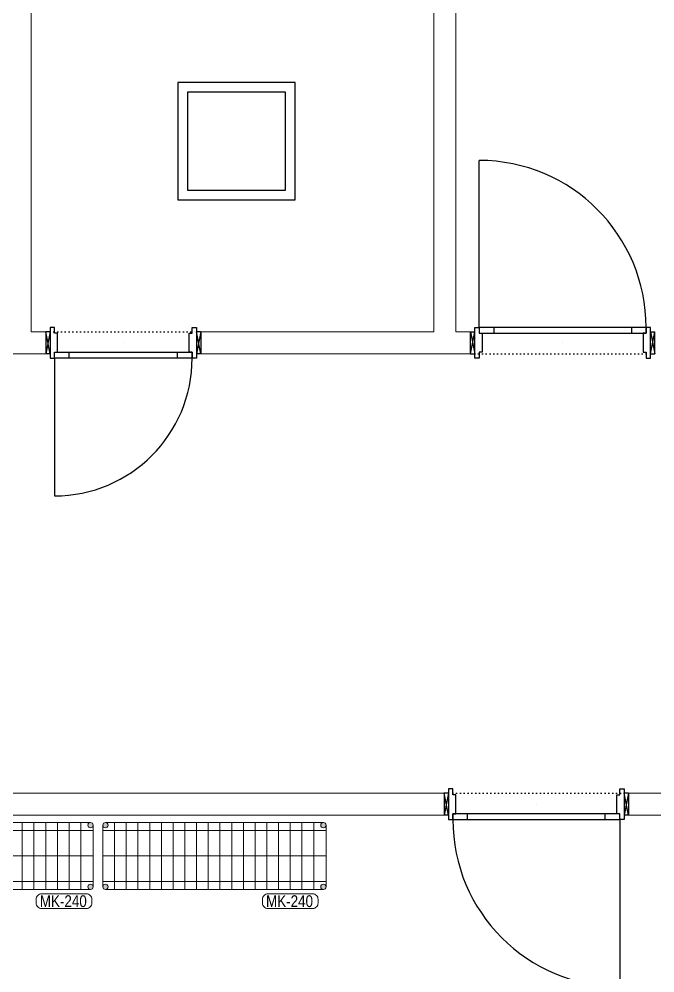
# Model space of a CAD drawing. Extents: x -5598 to 26293, y -3808 to 13850.
# Drawn here: x 437 to 871, y 4672 to 5324 of the extents above; entities that cross this region are included whole.
import ezdxf
from ezdxf.enums import TextEntityAlignment as Align

# ---------------------------------------------------------------- set-up
doc = ezdxf.new("R2010")
doc.units = 0
doc.header["$LTSCALE"] = 100
doc.header["$MEASUREMENT"] = 0
doc.linetypes.add('DOT', pattern=[0.25, 0, -0.25])
for name, color, linetype, lineweight in [('AD', 5, 'Continuous', 9), ('AK', 7, 'Continuous', 15), ('AP', 6, 'Continuous', 15), ('Y-DUVAR GAZBETON', 161, 'Continuous', 20)]:
    doc.layers.add(name, color=color, linetype=linetype, lineweight=lineweight)
for name, color, linetype in [('ELEKTRIK', 7, 'Continuous'), ('KA-PEN-3 @ 1', 5, 'Continuous'), ('KA-PEN-5 @ 1', 5, 'Continuous'), ('KOR KASA', 1, 'Continuous'), ('OLCU DIS', 7, 'Continuous')]:
    doc.layers.add(name, color=color, linetype=linetype)
doc.styles.add('OLC-50', font='romans.shx', dxfattribs={"width": 0.5, "height": 0.15})
doc.styles.add('olcu', font='romans.shx', dxfattribs={"width": 0.5})
doc.styles.add('POZ TEXT', font='ARIALN.TTF', dxfattribs={"height": 8})
doc.dimstyles.new('1-200', dxfattribs={"dimtxt": 40, "dimasz": 2, "dimexe": 0, "dimexo": 0, "dimgap": 10, "dimtad": 1, "dimdec": 4, "dimrnd": 0.1, "dimzin": 9, "dimdsep": 46, "dimtxsty": 'olcu', "dimblk1": 'SOL', "dimblk2": 'SAG', "dimsah": 1, "dimcen": 0, "dimse1": 1, "dimse2": 1, "dimclre": 13, "dimadec": 0, "dimazin": 0, "dimtfac": 1, "dimtdec": 4, "dimtix": 1, "dimtmove": 2, "dimatfit": 2, "dimldrblk": 'SOL', "dimfxl": 0, "dimtolj": 1, "dimarcsym": 0})

# ---------------------------------------------------------------- blocks, each defined once
blk = doc.blocks.new('ELEKTRIK DATA KABINI')
at = {"color": 0}
for points in [[(0, -80), (80, -80), (80, 0), (0, 0)], [(6.5, -73.5), (73.5, -73.5), (73.5, -6.5), (6.5, -6.5)]]:
    blk.add_lwpolyline(points, close=True, dxfattribs=at)
blk = doc.blocks.new('*U91')
at = {"layer": 'KOR KASA'}
for p, q in [((0, 126), (15, 126)), ((15, 126), (15, 123)), ((0, 3), (0, 0)), ((0, 3), (15, 3)), ((15, 3), (15, 0))]:
    blk.add_line(p, q, dxfattribs=at)
for points in [[(15, 126), (0, 123)], [(0, 126), (15, 123)], [(0, 126), (0, 123)], [(0, 123), (15, 123)], [(15, 3), (0, 0)], [(0, 3), (15, 0)], [(0, 0), (15, 0)]]:
    blk.add_lwpolyline(points, dxfattribs=at)
blk = doc.blocks.new('*U103')
at = {"layer": 'KOR KASA'}
for p, q in [((0, 126), (15, 126)), ((15, 126), (15, 123)), ((0, 23), (0, 20)), ((0, 23), (15, 23)), ((15, 23), (15, 20))]:
    blk.add_line(p, q, dxfattribs=at)
for points in [[(15, 126), (0, 123)], [(0, 126), (15, 123)], [(0, 126), (0, 123)], [(0, 123), (15, 123)], [(15, 23), (0, 20)], [(0, 23), (15, 20)], [(0, 20), (15, 20)]]:
    blk.add_lwpolyline(points, dxfattribs=at)
blk = doc.blocks.new('*U247')
at = {"color": 0, "lineweight": -2}
for p, q in [((-117, 18), (-117, 132)), ((-107, 18), (-107, 14)), ((-13.1, 18), (-13.1, 14)), ((-60, 7.5), (-60, 7.5))]:
    blk.add_line(p, q, dxfattribs=at)
at = {"color": 0, "linetype": 'DOT', "ltscale": 0.1}
blk.add_line((-120, 0), (0, 0), dxfattribs=at)
at = {"color": 0, "lineweight": -2}
for points in [[(-120, 15), (-120, 18), (-117, 18), (-117, 14), (-115, 14), (-115, 1), (-117, 1), (-117, -3), (-120, -3), (-120, 0)], [(0, 15), (0, 18), (-3, 18), (-3, 14), (-5, 14), (-5, 1), (-3, 1), (-3, -3), (0, -3), (0, 0)]]:
    blk.add_lwpolyline(points, dxfattribs=at)
blk.add_lwpolyline([(-117, 18), (-117, 14), (-3, 14), (-3, 18)], close=True, dxfattribs=at)
blk.add_arc((-117, 18), 114, 0, 90, dxfattribs=at)
at = {"style": 'OLC-50', "width": 0.5, "flags": 1}
for tag, p in [('K-NO', (-182.76, -83.82)), ('K-KANRENK', (-2.31, -88.79)), ('K-BLOK', (-183.43, -120.56)), ('K-KASRENK', (-1.25, -126.74)), ('K-KAT', (-184.31, -156.03)), ('K-TAMACILMA', (-2.77, -165.71)), ('K-MAHALKOD', (-183.25, -193.98)), ('K-FOTOSEL', (-1.83, -201.71)), ('K-MAHALAD', (-184.78, -232.95)), ('K-HERMETIK', (0.08, -236.3)), ('K-ACILISYON', (-183.83, -268.95)), ('K-HIDROLIK', (-2.21, -270.16)), ('K-YANGIN', (-181.93, -303.54)), ('K-KART', (-0.38, -303.83)), ('K-KANATTIP', (-184.21, -337.41)), ('K-BAND', (-1.83, -345.67)), ('K-KANATMALZ', (-182.39, -371.07)), ('K-MENFEZ', (0.08, -380.26)), ('K-KASAMALZ', (-181.37, -410.06)), ('K-PBAR', (-2.21, -414.12)), ('K-KASATIP', (-182.05, -446.79)), ('K-ELEKTRIKLI', (-0.38, -447.79)), ('K-DUVAR', (-182.05, -485.23)), ('K-TIP', (-0.38, -486.44)), ('K-REZ1', (-0.38, -524.33)), ('K-REZ2', (-0.38, -560.76)), ('K-REZ3', (-0.38, -600.74))]:
    blk.add_attdef(tag, p, '', height=30, dxfattribs=at)
blk = doc.blocks.new('*U177')
at = {"color": 0, "linetype": 'DOT', "ltscale": 0.1}
blk.add_line((-100, 15), (0, 15), dxfattribs=at)
at = {"color": 0, "lineweight": -2}
for p, q in [((-50, 7.5), (-50, 7.5)), ((-87, -3), (-87, 1)), ((-13, -3), (-13, 1)), ((-97, -3), (-97, -97))]:
    blk.add_line(p, q, dxfattribs=at)
for points in [[(-100, 0), (-100, -3), (-97, -3), (-97, 1), (-95, 1), (-95, 14), (-97, 14), (-97, 18), (-100, 18), (-100, 15)], [(0, 0), (0, -3), (-3, -3), (-3, 1), (-5, 1), (-5, 14), (-3, 14), (-3, 18), (0, 18), (0, 15)]]:
    blk.add_lwpolyline(points, dxfattribs=at)
blk.add_lwpolyline([(-97, -3), (-97, 1), (-3, 1), (-3, -3)], close=True, dxfattribs=at)
blk.add_arc((-97, -3), 94, 270, 0, dxfattribs=at)
at = {"style": 'OLC-50', "width": 0.5, "flags": 1}
for tag, p in [('K-NO', (-172.76, -83.82)), ('K-KANRENK', (7.69, -88.79)), ('K-BLOK', (-173.43, -120.56)), ('K-KASRENK', (8.75, -126.74)), ('K-KAT', (-174.31, -156.03)), ('K-TAMACILMA', (7.23, -165.71)), ('K-MAHALKOD', (-173.25, -193.98)), ('K-FOTOSEL', (8.17, -201.71)), ('K-MAHALAD', (-174.78, -232.95)), ('K-HERMETIK', (10.08, -236.3)), ('K-ACILISYON', (-173.83, -268.95)), ('K-HIDROLIK', (7.79, -270.16)), ('K-YANGIN', (-171.93, -303.54)), ('K-KART', (9.62, -303.83)), ('K-KANATTIP', (-174.21, -337.41)), ('K-BAND', (8.17, -345.67)), ('K-KANATMALZ', (-172.39, -371.07)), ('K-MENFEZ', (10.08, -380.26)), ('K-KASAMALZ', (-171.37, -410.06)), ('K-PBAR', (7.79, -414.12)), ('K-KASATIP', (-172.05, -446.79)), ('K-ELEKTRIKLI', (9.62, -447.79)), ('K-DUVAR', (-172.05, -485.23)), ('K-TIP', (9.62, -486.44)), ('K-REZ1', (9.62, -524.33)), ('K-REZ2', (9.62, -560.76)), ('K-REZ3', (9.62, -600.74))]:
    blk.add_attdef(tag, p, '', height=30, dxfattribs=at)
blk = doc.blocks.new('*U250')
at = {"color": 0, "lineweight": -2}
for p, q in [((-117, 18), (-117, 132)), ((-107, 18), (-107, 14)), ((-13.1, 18), (-13.1, 14)), ((-60, 7.5), (-60, 7.5))]:
    blk.add_line(p, q, dxfattribs=at)
at = {"color": 0, "linetype": 'DOT', "ltscale": 0.1}
blk.add_line((-120, 0), (0, 0), dxfattribs=at)
at = {"color": 0, "lineweight": -2}
for points in [[(-120, 15), (-120, 18), (-117, 18), (-117, 14), (-115, 14), (-115, 1), (-117, 1), (-117, -3), (-120, -3), (-120, 0)], [(0, 15), (0, 18), (-3, 18), (-3, 14), (-5, 14), (-5, 1), (-3, 1), (-3, -3), (0, -3), (0, 0)]]:
    blk.add_lwpolyline(points, dxfattribs=at)
blk.add_lwpolyline([(-117, 18), (-117, 14), (-3, 14), (-3, 18)], close=True, dxfattribs=at)
blk.add_arc((-117, 18), 114, 0, 90, dxfattribs=at)
at = {"style": 'OLC-50', "width": 0.5, "flags": 1}
for tag, p in [('K-NO', (-182.76, -83.82)), ('K-KANRENK', (-2.31, -88.79)), ('K-BLOK', (-183.43, -120.56)), ('K-KASRENK', (-1.25, -126.74)), ('K-KAT', (-184.31, -156.03)), ('K-TAMACILMA', (-2.77, -165.71)), ('K-MAHALKOD', (-183.25, -193.98)), ('K-FOTOSEL', (-1.83, -201.71)), ('K-MAHALAD', (-184.78, -232.95)), ('K-HERMETIK', (0.08, -236.3)), ('K-ACILISYON', (-183.83, -268.95)), ('K-HIDROLIK', (-2.21, -270.16)), ('K-YANGIN', (-181.93, -303.54)), ('K-KART', (-0.38, -303.83)), ('K-KANATTIP', (-184.21, -337.41)), ('K-BAND', (-1.83, -345.67)), ('K-KANATMALZ', (-182.39, -371.07)), ('K-MENFEZ', (0.08, -380.26)), ('K-KASAMALZ', (-181.37, -410.06)), ('K-PBAR', (-2.21, -414.12)), ('K-KASATIP', (-182.05, -446.79)), ('K-ELEKTRIKLI', (-0.38, -447.79)), ('K-DUVAR', (-182.05, -485.23)), ('K-TIP', (-0.38, -486.44)), ('K-REZ1', (-0.38, -524.33)), ('K-REZ2', (-0.38, -560.76)), ('K-REZ3', (-0.38, -600.74))]:
    blk.add_attdef(tag, p, '', height=30, dxfattribs=at)
blk = doc.blocks.new('SOL')
at = {"color": 0}
for p, q in [((0, 30), (0, -6.96)), ((7.58, 0), (-6.97, 0))]:
    blk.add_line(p, q, dxfattribs=at)
blk.add_circle((0, 0), 3, dxfattribs=at)
blk = doc.blocks.new('SAG')
at = {"color": 0}
for p, q in [((0, -30), (0, 6.96)), ((7.58, 0), (-6.97, 0))]:
    blk.add_line(p, q, dxfattribs=at)
blk.add_circle((0, 0), 3, dxfattribs=at)
blk = doc.blocks.new('*D332')
at = {"layer": 'OLCU DIS', "color": 0, "lineweight": -2, "transparency": 16777216}
blk.add_line((21268, -935), (-2968, -935), dxfattribs=at)
at = {"layer": 'OLCU DIS', "color": 0, "lineweight": -2, "transparency": 16777216, "xscale": 2, "yscale": 2, "zscale": 2, "rotation": 180}
blk.add_blockref('SAG', (-2970, -935), dxfattribs=at)
at = {"layer": 'OLCU DIS', "color": 0, "lineweight": -2, "transparency": 16777216, "xscale": 2, "yscale": 2, "zscale": 2}
blk.add_blockref('SOL', (21270, -935), dxfattribs=at)
at = {"layer": 'OLCU DIS', "color": 0, "transparency": 16777216, "insert": (9295.64, -905), "char_height": 40, "attachment_point": 5, "style": 'olcu'}
blk.add_mtext('\\A1;24240', dxfattribs=at)
blk = doc.blocks.new('*U557')
at = {"layer": 'KOR KASA'}
for p, q in [((0, 126), (15, 126)), ((15, 126), (15, 123)), ((0, 3), (0, 0)), ((0, 3), (15, 3)), ((15, 3), (15, 0))]:
    blk.add_line(p, q, dxfattribs=at)
for points in [[(15, 126), (0, 123)], [(0, 126), (15, 123)], [(0, 126), (0, 123)], [(0, 123), (15, 123)], [(15, 3), (0, 0)], [(0, 3), (15, 0)], [(0, 0), (15, 0)]]:
    blk.add_lwpolyline(points, dxfattribs=at)
blk = doc.blocks.new('46x152')
at = {"layer": 'AD'}
h = blk.add_hatch(color=2, dxfattribs=at)
h.paths.add_polyline_path([(19.1, 150.6, 1), (22.7, 150.6, 1)])
h.paths.add_polyline_path([(-23, 150.6, 1), (-19.4, 150.6, 1)])
h.paths.add_polyline_path([(-23, 1.8, 1), (-19.4, 1.8, 1)])
h.paths.add_polyline_path([(22.7, 1.8, 1), (19.1, 1.8, 1)])
at = {"layer": 'AD', "color": 2}
blk.add_line((0, 0), (0, 152.4), dxfattribs=at)
for points in [[(-22.93, 151.1), (-23, 151.1)], [(-23, 150.6), (-23, 1.8)], [(21.2, 152.4), (-21.2, 152.4)], [(-17.5, 152.4), (-17.5, 0)], [(17.2, 0), (17.2, 152.4)], [(22.7, 151.1), (22.63, 151.1)], [(22.7, 1.8), (22.7, 150.6)], [(-22.19, 149.1), (-23, 149.1)], [(-22.19, 149.1), (-23, 149.1)], [(22.7, 144.4), (-23, 144.4)], [(22.7, 144.4), (-23, 144.4)], [(22.7, 149.1), (21.89, 149.1)], [(22.7, 149.1), (21.89, 149.1)], [(22.7, 136.4), (-23, 136.4)], [(22.7, 136.4), (-23, 136.4)], [(22.7, 128.4), (-23, 128.4)], [(22.7, 128.4), (-23, 128.4)], [(22.7, 120.4), (-23, 120.4)], [(22.7, 120.4), (-23, 120.4)], [(22.7, 112.4), (-23, 112.4)], [(22.7, 112.4), (-23, 112.4)], [(22.7, 104.4), (-23, 104.4)], [(22.7, 104.4), (-23, 104.4)], [(22.7, 96.4), (-23, 96.4)], [(22.7, 96.4), (-23, 96.4)], [(22.7, 88.4), (-23, 88.4)], [(22.7, 88.4), (-23, 88.4)], [(22.7, 80.4), (-23, 80.4)], [(22.7, 80.4), (-23, 80.4)], [(22.7, 72.4), (-23, 72.4)], [(22.7, 72.4), (-23, 72.4)], [(22.7, 64.4), (-23, 64.4)], [(22.7, 64.4), (-23, 64.4)], [(22.7, 56.4), (-23, 56.4)], [(22.7, 56.4), (-23, 56.4)], [(22.7, 48.4), (-23, 48.4)], [(22.7, 48.4), (-23, 48.4)], [(22.7, 40.4), (-23, 40.4)], [(22.7, 40.4), (-23, 40.4)], [(22.7, 32.4), (-23, 32.4)], [(22.7, 32.4), (-23, 32.4)], [(22.7, 24.4), (-23, 24.4)], [(22.7, 24.4), (-23, 24.4)], [(22.7, 16.4), (-23, 16.4)], [(22.7, 8.4), (-23, 8.4)], [(-22.95, 1.4), (-23, 1.4)], [(-21.2, 0), (21.2, 0)], [(22.7, 3.4), (21.72, 3.4)], [(22.7, 1.4), (22.65, 1.4)]]:
    blk.add_lwpolyline(points, dxfattribs=at)
for centre in [(-21.2, 150.6), (20.9, 150.6), (-21.2, 1.8), (20.9, 1.8)]:
    blk.add_circle(centre, 1.8, dxfattribs=at)
blk = doc.blocks.new('POZ_X')
at = {"layer": 'AP'}
blk.add_lwpolyline([(12.75, 10), (-17.75, 10, 0.414214), (-21.5, 6.25), (-21.5, 3.75, 0.414214), (-17.75, 0), (12.75, 0, 0.414214), (16.5, 3.75), (16.5, 6.25, 0.414214)], format="xyb", close=True, dxfattribs=at)
at = {"layer": 'AP', "style": 'POZ TEXT'}
blk.add_attdef('POZ_NO', text='', height=8, dxfattribs=at).set_placement((-3, 5), align=Align.MIDDLE_CENTER)
at = {"layer": 'AP', "style": 'POZ TEXT', "flags": 1}
blk.add_attdef('URUN_ADI', text='', height=7, dxfattribs=at).set_placement((-3, -4.34), align=Align.MIDDLE_CENTER)

msp = doc.modelspace()

# ---------------------------------------------------------------- linework, layer by layer
at = {"layer": 'Y-DUVAR GAZBETON'}
for p, q in [((445, 5330.00004), (445, 5110.00004)), ((720, 5330.00004), (720, 5110.00004)), ((735, 5330.00004), (735, 5110.00004)), ((455, 5110.00004), (445, 5110.00004)), ((455, 5110.00004), (455, 5095.00004)), ((561, 5110.00004), (561, 5095.00004)), ((720, 5110.00004), (561, 5110.00004)), ((745, 5110.00004), (735, 5110.00004)), ((745, 5110.00004), (745, 5095.00004)), ((455, 5095.00004), (420, 5095.00004)), ((745, 5095.00004), (561, 5095.00004)), ((330, 4795.00004), (727, 4795.00004)), ((727, 4795.00004), (727, 4780.00004)), ((853, 4795.00004), (1090, 4795.00004)), ((853, 4795.00004), (853, 4780.00004)), ((330, 4780.00004), (727, 4780.00004)), ((853, 4780.00004), (1090, 4780.00004))]:
    msp.add_line(p, q, dxfattribs=at)

# ---------------------------------------------------------------- block references
at = {"layer": 'AK', "rotation": 90}
for p in [(487.4, 4752.30004), (646.4, 4752.30004)]:
    msp.add_blockref('46x152', p, dxfattribs=at)
at = {"layer": 'AP', "ltscale": 6}
for p in [(470.00836, 4716.30776), (624.5, 4716.30776)]:
    msp.add_blockref('POZ_X', p, dxfattribs=at).add_auto_attribs({'POZ_NO': 'MK-240'})
at = {"layer": 'ELEKTRIK', "color": 37}
msp.add_blockref('ELEKTRIK DATA KABINI', (545.29391, 5280.15901), dxfattribs=at)
at = {"layer": 'KA-PEN-3 @ 1'}
msp.add_blockref('*U177', (558, 5095.00004), dxfattribs=at)
at = {"layer": 'KA-PEN-5 @ 1'}
msp.add_blockref('*U247', (868, 5095.00004), dxfattribs=at)
at = {"layer": 'KA-PEN-5 @ 1', "rotation": 180}
msp.add_blockref('*U250', (730, 4795.00004), dxfattribs=at)
at = {"layer": 'KOR KASA'}
for name, p, rotation in [('*U103', (435, 5110.00004), 270), ('*U557', (871, 5095.00004), 90), ('*U91', (727, 4795.00004), 270)]:
    msp.add_blockref(name, p, dxfattribs=dict(at, rotation=rotation))

# ---------------------------------------------------------------- dimensions: what is measured, and where the dimension line sits
at = {"layer": 'OLCU DIS', "color": 7}
dim = msp.add_linear_dim(base=(-2970, -935), p1=(21270, -635), p2=(-2970, 7535), dimstyle='1-200', dxfattribs=at)
dim.commit()
dim.dimension.update_dxf_attribs({"geometry": '*D332', "text_midpoint": (9295.63768, -905), "dimtype": 160})

doc.saveas('drawing.dxf')
